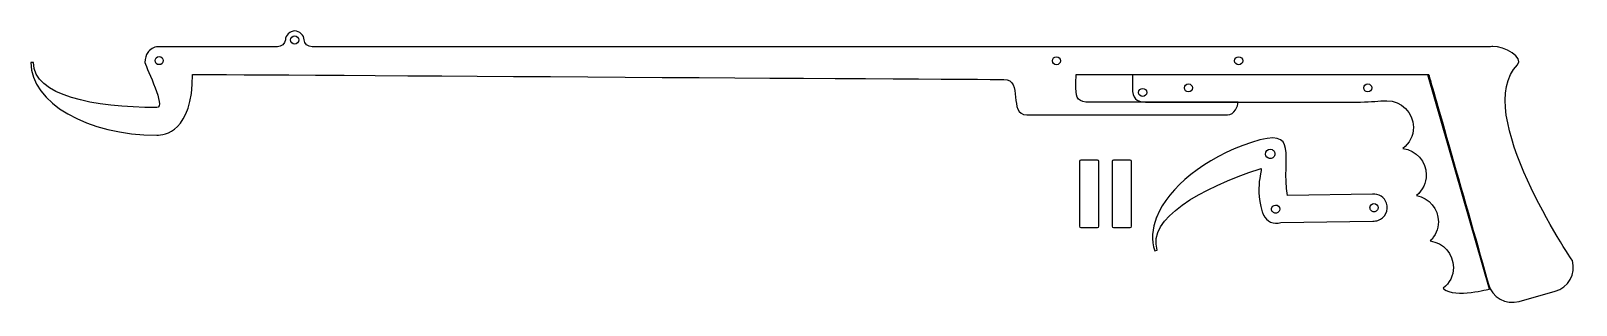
# Model space of a CAD drawing. Header units: millimetres. Extents: x 4 to 993, y 2 to 178.
import ezdxf

# ---------------------------------------------------------------- set-up
doc = ezdxf.new("R2010")
doc.units = ezdxf.units.MM
doc.layers.get('0').update_dxf_attribs({"linetype": 'CONTINUOUS'})

msp = doc.modelspace()

# ---------------------------------------------------------------- linework, layer by layer
at = {"color": 7}
for points in [[(172.85827, 174.369565)], [(172.92437, 177.547149)], [(86.127085, 161.170371)], [(660.41038, 161.060817)], [(777.05804, 161.060817)], [(715.59942, 140.790219)], [(744.91804, 143.699086)], [(859.6945, 143.699086)], [(794.49473, 99.96685)], [(676.24415, 95.14663)], [(697.19808, 95.14663)], [(798.30166, 64.53121)], [(861.26195, 65.42712)], [(724.63822, 58.59161)]]:
    msp.add_lwpolyline(points, close=True, dxfattribs=at)
for points in [[(161.89055, 167.474379), (85.266673, 167.474379)], [(938.273, 167.474379), (183.95855, 167.474379)], [(939.8264, 167.584966), (939.8264, 167.585483)], [(5.760415, 157.291538), (4.032355, 157.291538)], [(672.95072, 149.7663), (898.61756, 149.766416)], [(937.55901, 12.39802), (898.15055, 149.463075)], [(776.68235, 131.87138), (681.61055, 131.8713)], [(675.37195, 52.58713), (675.37195, 94.13257)], [(676.24415, 95.14663), (686.49975, 95.14663)], [(687.37195, 94.13257), (687.37195, 52.58713)], [(696.32588, 52.58713), (696.32588, 94.13257)], [(697.19808, 95.14663), (707.45368, 95.14663)], [(708.32588, 94.13257), (708.32588, 52.58713)], [(862.67805, 73.10639), (862.67705, 73.11999), (808.33973, 72.32642)], [(792.85572, 59.79163), (792.88332, 59.80063)], [(686.49975, 51.57306), (676.24415, 51.57306)], [(707.45368, 51.57306), (697.19808, 51.57306)], [(804.13273, 55.05117), (862.93025, 55.9099), (862.93078, 55.9271)], [(723.34242, 36.75575), (723.34642, 36.74335), (724.98698, 37.28574), (724.98298, 37.29814)], [(956.57837, 4.52153), (979.59557, 10.97644)]]:
    msp.add_lwpolyline(points, dxfattribs=at)
for points in [[(166.89055, 171.884445), (166.89055, 169.365326), (164.00184, 167.474379), (161.89055, 167.474379)], [(172.92437, 177.547149), (169.90753, 177.558429), (166.89055, 174.642729), (166.89055, 171.884445)], [(170.25791, 171.769207), (170.25771, 173.205428), (171.42205, 174.369764), (172.85827, 174.369565)], [(172.85827, 169.169366), (171.42225, 169.169167), (170.258, 170.333188), (170.25791, 171.769207)], [(172.85827, 174.369565), (174.29429, 174.369477), (175.45831, 173.205225), (175.45811, 171.769207)], [(175.45811, 171.769207), (175.45802, 170.333391), (174.29409, 169.169454), (172.85827, 169.169366)], [(178.95855, 171.884445), (178.95855, 174.661633), (175.94122, 177.535873), (172.92437, 177.547149)], [(183.95855, 167.474379), (181.46382, 167.474379), (178.95855, 169.368352), (178.95855, 171.884445)], [(78.824172, 163.816721), (77.546375, 162.070365), (77.165485, 160.332556), (76.985525, 157.291538)], [(85.266673, 167.474379), (82.936601, 167.474379), (80.083072, 165.537273), (78.824172, 163.816721)], [(83.526727, 158.570529), (83.526814, 160.006546), (84.691069, 161.170569), (86.127085, 161.170371)], [(86.127085, 155.970688), (84.691069, 155.97049), (83.526815, 157.134513), (83.526727, 158.570529)], [(86.127085, 161.170371), (87.562901, 161.170284), (88.72684, 160.006345), (88.726927, 158.570529)], [(88.726927, 158.570529), (88.726839, 157.134714), (87.562901, 155.970775), (86.127085, 155.970688)], [(660.41038, 155.860617), (658.97436, 155.860705), (657.81034, 157.024959), (657.81054, 158.460975)], [(657.81054, 158.460975), (657.81063, 159.89679), (658.97456, 161.060728), (660.41038, 161.060817)], [(660.41038, 161.060817), (661.8462, 161.060728), (663.01013, 159.89679), (663.01022, 158.460975)], [(663.01022, 158.460975), (663.01042, 157.024959), (661.8464, 155.860705), (660.41038, 155.860617)], [(777.05804, 155.860617), (775.62182, 155.860418), (774.45748, 157.024756), (774.45768, 158.460975)], [(774.45768, 158.460975), (774.45777, 159.896993), (775.62202, 161.061016), (777.05804, 161.060817)], [(777.05804, 161.060817), (778.49386, 161.060728), (779.65779, 159.89679), (779.65788, 158.460975)], [(779.65788, 158.460975), (779.65808, 157.024959), (778.49406, 155.860705), (777.05804, 155.860617)], [(939.8264, 167.585483), (939.31081, 167.573283), (938.79311, 167.537413), (938.273, 167.474379)], [(955.49624, 155.946917), (960.09689, 160.54757), (946.93161, 167.746166), (939.8264, 167.584966)], [(4.032355, 157.291538), (4.042155, 131.6435), (40.111099, 110.85324), (84.602114, 110.85251)], [(84.602114, 128.54084), (44.078182, 128.54084), (5.775747, 136.048362), (5.760415, 157.291538)], [(76.985525, 157.291538), (78.209726, 152.722754), (90.698486, 128.54084), (84.602114, 128.54084)], [(84.602114, 110.85251), (89.524259, 110.85248), (107.54025, 112.89403), (107.54025, 149.766932)], [(107.54025, 149.766932), (107.54025, 149.766932), (608.91182, 146.52682), (626.77677, 146.52682)], [(672.89282, 140.95145), (672.89282, 144.304009), (672.95072, 147.500183), (672.95072, 149.7663)], [(709.08251, 149.438265), (709.08251, 146.036083), (709.06391, 144.404582), (709.06391, 140.99537)], [(898.15055, 149.463075), (898.15055, 149.463075), (715.09388, 149.438265), (709.08251, 149.438265)], [(898.61756, 149.766416), (898.61756, 149.766416), (924.41271, 60.207), (936.9315, 15.56479)], [(990.63934, 30.62692), (990.63934, 30.62692), (925.57033, 126.021), (955.49624, 155.946917)], [(626.77677, 146.52682), (639.63906, 146.52682), (629.08594, 123.8713), (641.41774, 123.8713)], [(681.61055, 131.8713), (674.51691, 131.87129), (672.89282, 134.28958), (672.89282, 140.95145)], [(709.06391, 140.99537), (709.06391, 134.53395), (711.23797, 132.05638), (717.37142, 132.05638)], [(712.99906, 138.190378), (712.99915, 139.626397), (714.1634, 140.790418), (715.59942, 140.790219)], [(715.59942, 140.790219), (717.03524, 140.790131), (718.19917, 139.626194), (718.19926, 138.190378)], [(744.91804, 138.498886), (743.48182, 138.498693), (742.31749, 139.663027), (742.31769, 141.099244)], [(742.31769, 141.099244), (742.31778, 142.535259), (743.48202, 143.699279), (744.91804, 143.699086)], [(744.91804, 143.699086), (746.35386, 143.699003), (747.5178, 142.535064), (747.51789, 141.099244)], [(747.51789, 141.099244), (747.51809, 139.663222), (746.35406, 138.498969), (744.91804, 138.498886)], [(857.09466, 141.099244), (857.09475, 142.53506), (858.25868, 143.698998), (859.6945, 143.699086)], [(859.6945, 138.499403), (858.25868, 138.499491), (857.09475, 139.663428), (857.09466, 141.099244)], [(859.6945, 143.699086), (861.13032, 143.698998), (862.29425, 142.53506), (862.29434, 141.099244)], [(862.29434, 141.099244), (862.29425, 139.663428), (861.13032, 138.499491), (859.6945, 138.499403)], [(715.59942, 135.590537), (714.1634, 135.590338), (712.99915, 136.754359), (712.99906, 138.190378)], [(718.19926, 138.190378), (718.19917, 136.754562), (717.03524, 135.590625), (715.59942, 135.590537)], [(717.37142, 132.05638), (753.71825, 132.05638), (848.19727, 132.00948), (855.08446, 132.05638)], [(769.8621, 123.8713), (774.31371, 123.8891), (776.80568, 129.63373), (776.68235, 131.87138)], [(855.08446, 132.05638), (862.15247, 132.05638), (866.60708, 132.92661), (871.83589, 132.92661)], [(871.83589, 132.92661), (881.24868, 132.92715), (888.87984, 125.29649), (888.87929, 115.88372)], [(641.41774, 123.8713), (653.39071, 123.8713), (758.0676, 123.8238), (769.8621, 123.8713)], [(808.33973, 72.32642), (803.9041, 96.68855), (817.25438, 116.81115), (785.20885, 106.19168)], [(888.87929, 115.88372), (888.87529, 110.56374), (886.38639, 105.55096), (882.15154, 102.33107)], [(785.20885, 106.19168), (754.96948, 96.17022), (732.18288, 77.3889), (724.63822, 58.59161)], [(796.14602, 96.06895), (794.613679, 96.68936), (793.874382, 98.434484), (794.49473, 99.96685)], [(794.49473, 99.96685), (795.114873, 101.499304), (796.859873, 102.238906), (798.39235, 101.61882)], [(798.39235, 101.61882), (799.128344, 101.320982), (799.715862, 100.742946), (800.025635, 100.011895)], [(800.025635, 100.011895), (800.335408, 99.280845), (800.342058, 98.456674), (800.04412, 97.72072)], [(882.15154, 102.33107), (890.70633, 101.2931), (897.14006, 94.03233), (897.1408, 85.41479)], [(675.37195, 94.13257), (675.37195, 94.69436), (675.76095, 95.14663), (676.24415, 95.14663)], [(686.49975, 95.14663), (686.98295, 95.14663), (687.37195, 94.69436), (687.37195, 94.13257)], [(696.32588, 94.13257), (696.32588, 94.69436), (696.71488, 95.14663), (697.19808, 95.14663)], [(707.45368, 95.14663), (707.93688, 95.14663), (708.32588, 94.69436), (708.32588, 94.13257)], [(724.98298, 37.29814), (718.29727, 57.47208), (752.30024, 76.6512), (790.77467, 89.40126)], [(790.77467, 89.40126), (793.66493, 90.35904), (786.69973, 80.68819), (792.199, 61.90083)], [(798.437195, 96.087435), (797.706145, 95.777662), (796.881974, 95.771012), (796.14602, 96.06895)], [(800.04412, 97.72072), (799.746282, 96.984726), (799.168246, 96.397208), (798.437195, 96.087435)], [(897.1408, 85.41479), (897.1388, 80.30549), (894.8434, 75.46684), (890.88847, 72.23212)], [(871.67618, 67.24501), (870.409187, 71.056949), (866.676846, 73.488195), (862.67805, 73.10639)], [(890.88847, 72.23212), (898.99528, 70.76088), (904.88844, 63.70084), (904.8871, 55.46158)], [(792.199, 61.90083), (792.271445, 61.521435), (792.367936, 61.14703), (792.48789, 60.77988)], [(792.48789, 60.77988), (792.575815, 60.519654), (792.67546, 60.263535), (792.78652, 60.01231)], [(792.78652, 60.01231), (792.81052, 59.93791), (792.83152, 59.86637), (792.85572, 59.79163)], [(792.88332, 59.80063), (794.834873, 55.609785), (799.615167, 53.544108), (804.00459, 54.99487)], [(798.317551, 62.541229), (798.048563, 63.176201), (798.042846, 63.892023), (798.30166, 64.53121)], [(798.30166, 64.53121), (798.840438, 65.86211), (800.356046, 66.50433), (801.68701, 65.96571)], [(799.73597, 61.14539), (799.096764, 61.404155), (798.58654, 61.906257), (798.317551, 62.541229)], [(801.725948, 61.161669), (801.091029, 60.892557), (800.375207, 60.886701), (799.73597, 61.14539)], [(801.68701, 65.96571), (803.01791, 65.426932), (803.66013, 63.911324), (803.12151, 62.58036)], [(803.12151, 62.58036), (802.862869, 61.941103), (802.360867, 61.430781), (801.725948, 61.161669)], [(861.277833, 63.437135), (861.008846, 64.072109), (861.003133, 64.787933), (861.26195, 65.42712)], [(861.26195, 65.42712), (861.800728, 66.758014), (863.316329, 67.400233), (864.64729, 66.86162)], [(862.69625, 62.04129), (862.057043, 62.300057), (861.546819, 62.802161), (861.277833, 63.437135)], [(864.68623, 62.057573), (864.051311, 61.788459), (863.335488, 61.782602), (862.69625, 62.04129)], [(864.64729, 66.86162), (865.97819, 66.322842), (866.62041, 64.807234), (866.08179, 63.47627)], [(866.08179, 63.47627), (865.823151, 62.837012), (865.32115, 62.326687), (864.68623, 62.057573)], [(866.21937, 56.3471), (870.735276, 57.849993), (873.178203, 62.728814), (871.67618, 67.24501)], [(676.24415, 51.57306), (675.76095, 51.57306), (675.37195, 52.02534), (675.37195, 52.58713)], [(687.37195, 52.58713), (687.37195, 52.02534), (686.98295, 51.57306), (686.49975, 51.57306)], [(697.19808, 51.57306), (696.71488, 51.57306), (696.32588, 52.02534), (696.32588, 52.58713)], [(708.32588, 52.58713), (708.32588, 52.02534), (707.93688, 51.57306), (707.45368, 51.57306)], [(724.55032, 58.37017), (721.63349, 50.98587), (721.07335, 43.60445), (723.34242, 36.75575)], [(724.63822, 58.59158), (724.60862, 58.51788), (724.57942, 58.44389), (724.55032, 58.37017)], [(804.00459, 54.99487), (804.047447, 55.013308), (804.090161, 55.032076), (804.13273, 55.05117)], [(862.93078, 55.9271), (864.043827, 55.852965), (865.160682, 55.995603), (866.21937, 56.3471)], [(904.8871, 55.46158), (904.8851, 50.80734), (902.97912, 46.3566), (899.61249, 43.14295)], [(899.61249, 43.14295), (908.11603, 42.05141), (914.4847, 34.8124), (914.48445, 26.23907)], [(979.59557, 10.97644), (988.0969, 13.36035), (993.02323, 22.12562), (990.63934, 30.62692)], [(914.48445, 26.23907), (914.48384, 21.03759), (912.10793, 16.12123), (908.03265, 12.88898)], [(908.03265, 12.88898), (908.03265, 12.88898), (908.03765, 12.55086), (908.15615, 12.46162)], [(908.15615, 12.46162), (915.98327, 6.56286), (937.55901, 12.39802), (937.55901, 12.39802)], [(936.9315, 15.56479), (939.31543, 7.06349), (948.07705, 2.13764), (956.57837, 4.52153)]]:
    msp.add_open_spline(points, degree=3, dxfattribs=at)

doc.saveas('drawing.dxf')
